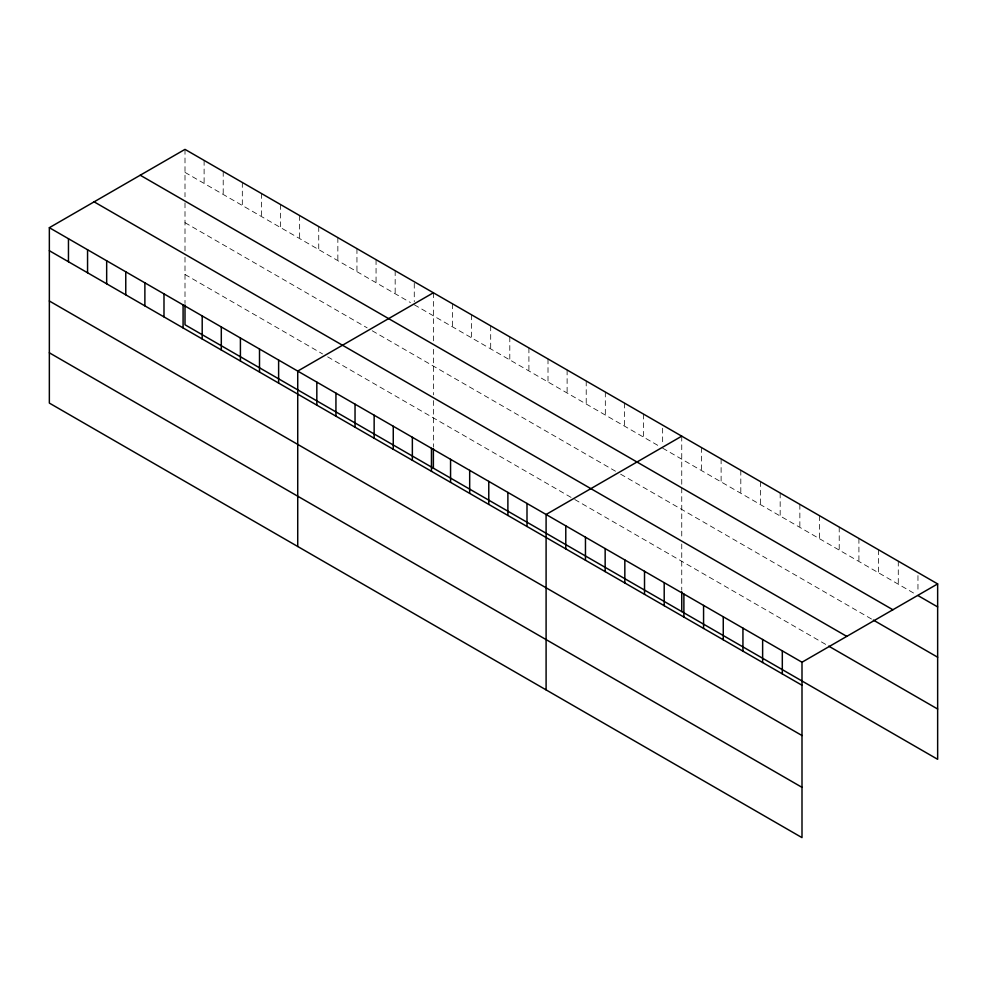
<?xml version="1.0" encoding="UTF-8"?>
<svg xmlns="http://www.w3.org/2000/svg" width="987" height="987" viewBox="0 0 987 987"><rect width="100%" height="100%" fill="white"/><g stroke="black" fill="none" stroke-linecap="round" stroke-linejoin="round"><path stroke-width="0.74" stroke-dasharray="4.93 3.7" d="M185.001 172.392L410.444 302.553M414.269 304.761L660.093 446.679M662.647 448.147L915.344 594.051M185.001 222.68L367.139 327.832M372.235 330.781L615.518 471.231M620.613 474.167L872.039 619.33M185.001 274.485L322.564 353.914M327.659 356.85L573.484 498.78M574.755 499.508L827.414 645.387M917.959 575.606L917.959 592.496M898.281 561.171L898.281 584.193M878.59 549.808L878.59 572.83M858.912 538.446L858.912 561.467M839.221 527.083L839.221 550.104M819.543 515.72L819.543 538.742M799.852 504.357L799.852 527.366M780.174 492.994L780.174 516.004M760.483 481.619L760.483 504.641M740.805 470.256L740.805 493.278M721.115 458.893L721.115 481.915M701.436 447.53L701.436 470.552M681.746 436.168L681.746 539.692M681.746 544.01L681.746 590.238M662.647 428.198L662.647 443.545M643.536 414.108L643.536 437.118M624.438 403.066L624.438 426.088M605.327 392.036L605.327 415.058M586.216 381.007L586.216 404.028M567.118 369.977L567.118 392.999M548.007 358.947L548.007 381.969M528.909 347.917L528.909 370.939M509.798 336.888L509.798 359.91M490.687 325.858L490.687 348.88M471.589 314.828L471.589 337.85M452.478 303.799L452.478 326.82M433.379 292.769L433.379 341.687M433.379 349.312L433.379 394.862M433.379 400.611L433.379 446.84M414.269 283.269L414.269 301.689M395.17 270.709L395.17 293.731M376.059 259.68L376.059 282.689M356.949 248.65L356.949 271.659M337.85 237.608L337.85 260.63M318.739 226.578L318.739 249.6M299.641 215.548L299.641 238.57M280.53 204.519L280.53 227.541M261.419 193.489L261.419 216.511M242.321 182.459L242.321 205.481M223.21 171.43L223.21 194.451M204.112 160.4L204.112 183.422M185.001 149.37L185.001 196.771M185.001 202.866L185.001 251.463M185.001 257.212L185.001 303.441"/><path stroke-width="1.48" d="M49.35 227.689L801.999 662.228L801.999 837.63L49.35 403.091L49.35 227.689L185.001 149.37L937.65 583.909L937.65 759.311L185.001 324.772L185.001 304.971M433.379 292.769L297.729 371.087L297.729 546.49M681.746 436.168L546.095 514.486L546.095 689.888M801.999 662.228L937.65 583.909M917.959 595.556L937.65 606.931M140.24 175.217L892.89 609.756M873.347 620.083L937.65 657.219M94.11 201.841L846.76 636.381M828.722 646.14L937.65 709.024M49.35 250.71L801.999 685.249M49.35 300.998L801.999 735.537M49.35 352.803L801.999 787.342M782.309 650.865L782.309 673.874M762.63 639.49L762.63 662.511M742.94 628.127L742.94 651.149M723.261 616.764L723.261 639.786M703.571 605.401L703.571 628.423M683.892 594.038L683.892 617.06M681.746 591.756L681.746 611.57M664.202 582.675L664.202 605.685M644.523 571.3L644.523 594.322M624.833 559.937L624.833 582.959M605.154 548.575L605.154 571.596M585.464 537.212L585.464 560.234M565.785 525.849L565.785 548.871M526.996 503.456L526.996 526.466M507.886 492.427L507.886 515.436M488.775 481.385L488.775 504.406M469.676 470.355L469.676 493.377M450.565 459.325L450.565 482.347M433.379 448.357L433.379 468.171M431.467 448.295L431.467 471.317M412.356 437.266L412.356 460.287M393.258 426.236L393.258 449.258M374.147 415.206L374.147 438.228M355.036 404.176L355.036 427.198M335.938 393.147L335.938 416.169M316.827 382.117L316.827 405.139M278.618 360.058L278.618 383.079M259.507 349.028L259.507 372.037M240.409 337.998L240.409 361.008M221.298 326.968L221.298 349.978M202.199 315.926L202.199 338.948M183.088 304.897L183.088 327.918M163.99 293.867L163.99 316.889M144.879 282.837L144.879 305.859M125.768 271.807L125.768 294.829M106.67 260.778L106.67 283.8M87.559 249.748L87.559 272.77M68.461 238.718L68.461 261.74"/></g></svg>
